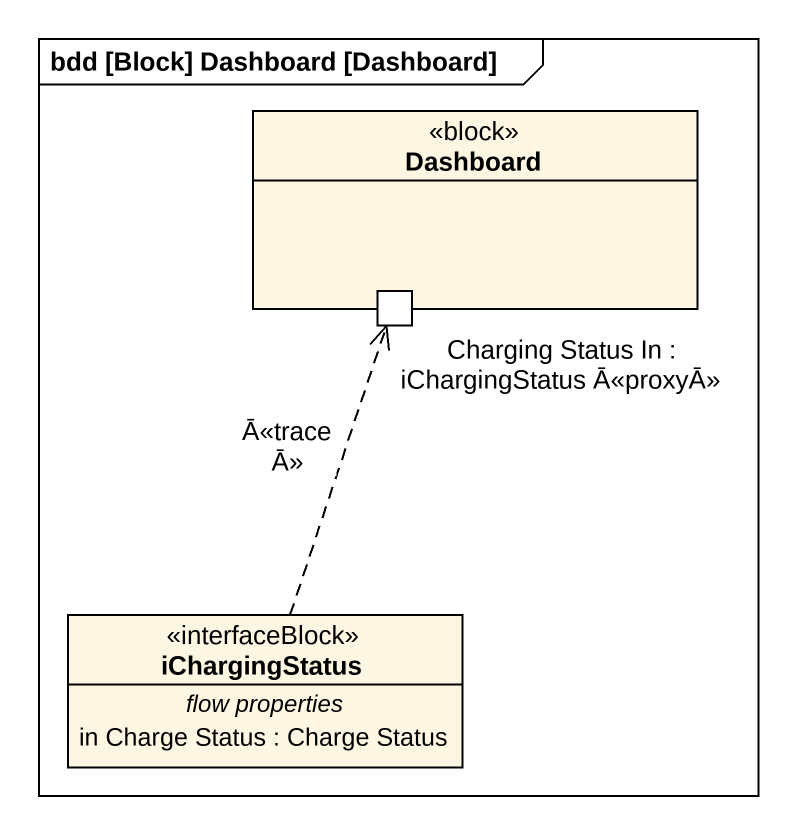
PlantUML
@startuml
mainframe bdd [Block] Dashboard [Dashboard]
allowmixing
hide circle
hide empty members
rectangle Dashboard <<block>> {
  port "Charging Status In : iChargingStatus Ā<<proxyĀ>>" as Charging_Status_In
}
class iChargingStatus <<interfaceBlock>> {
  -- flow properties --
  in Charge Status : Charge Status
}
iChargingStatus .up.> Charging_Status_In : Ā<<traceĀ>>
@enduml
